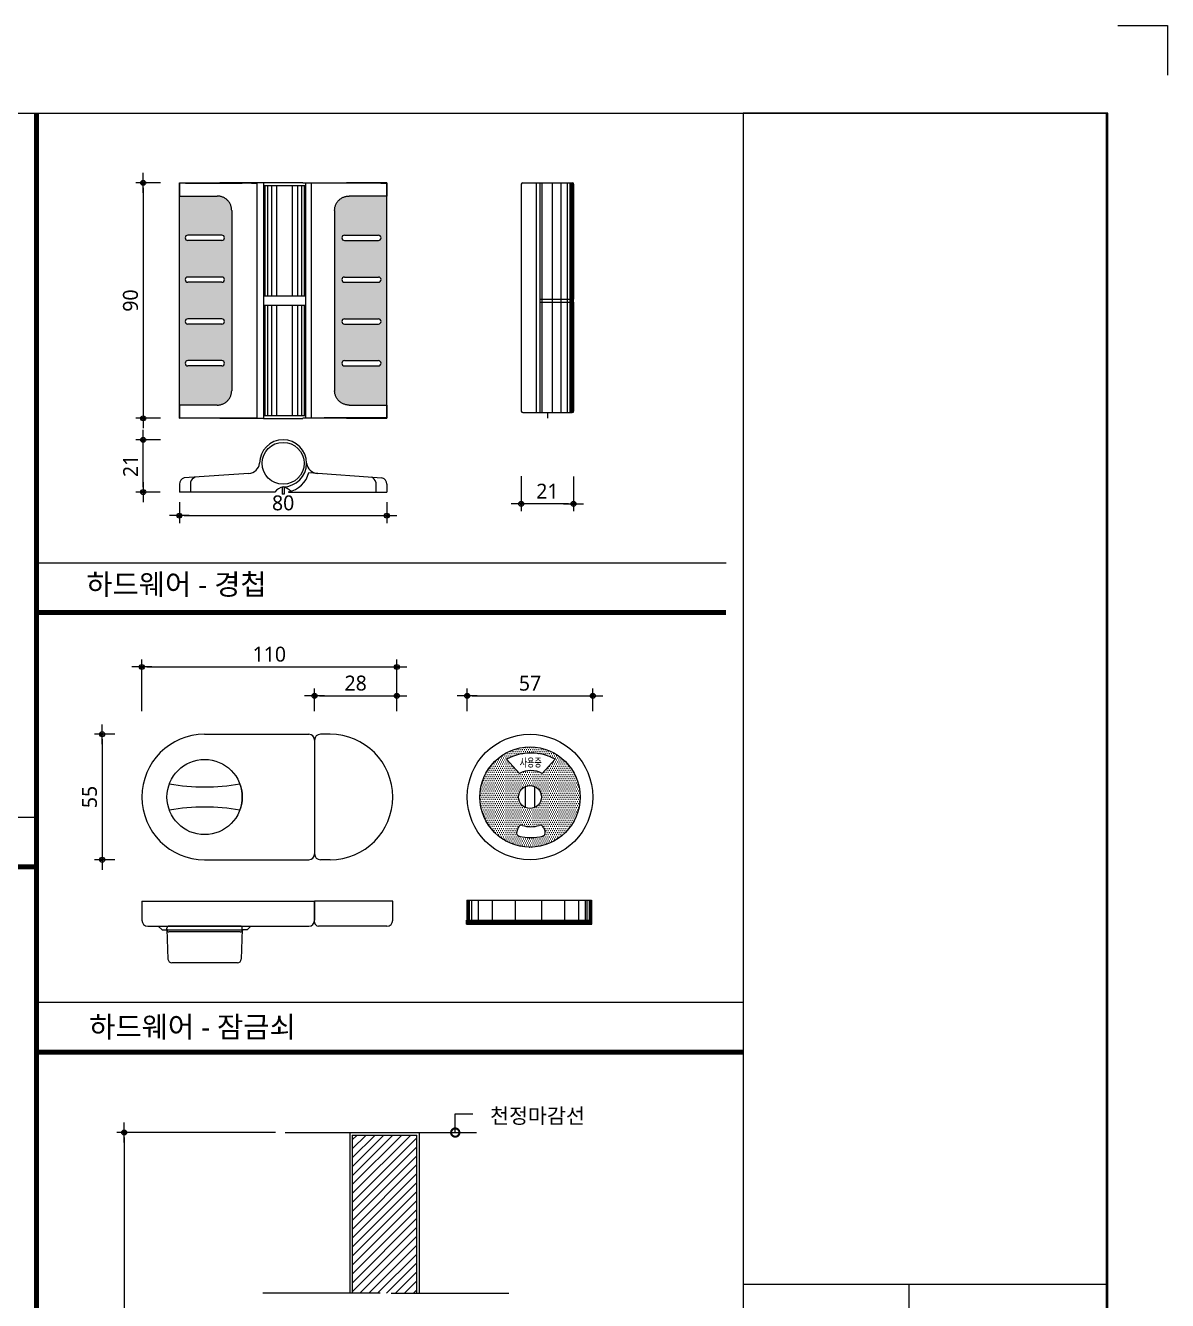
# Model space of a CAD drawing. Extents: x -256 to 8104, y -176 to 5714.
# Drawn here: x 5810 to 8104, y 3153 to 5714 of the extents above; entities that cross this region are included whole.
import ezdxf
from ezdxf.enums import TextEntityAlignment as Align

# ---------------------------------------------------------------- set-up
doc = ezdxf.new("R2010")
doc.units = 0
doc.header["$LTSCALE"] = 30
doc.layers.get('0').update_dxf_attribs({"linetype": 'CONTINUOUS'})
doc.layers.get('DEFPOINTS').update_dxf_attribs({"linetype": 'CONTINUOUS'})
for name, color, linetype in [('02---제품선', 4, 'CONTINUOUS'), ('C', 2, 'CONTINUOUS'), ('curior-0Line', 252, 'CONTINUOUS'), ('DIM', 7, 'CONTINUOUS'), ('HAT', 8, 'CONTINUOUS'), ('TIT', 3, 'CONTINUOUS'), ('문자', 3, 'CONTINUOUS'), ('부자재', 4, 'CONTINUOUS'), ('잠금쇠(회전형)', 4, 'CONTINUOUS'), ('치수', 1, 'CONTINUOUS'), ('판넬', 2, 'CONTINUOUS'), ('해치', 8, 'CONTINUOUS')]:
    doc.layers.add(name, color=color, linetype=linetype)
doc.styles.add('HDW', font='gulim.ttc')
doc.styles.add('돋움', font='malgun.ttf')
doc.dimstyles.new('10', dxfattribs={"dimscale": 10, "dimtxt": 3, "dimasz": 1, "dimexe": 1.5, "dimexo": 2, "dimgap": 1, "dimtad": 1, "dimdec": 0, "dimlunit": 6, "dimtxsty": '돋움', "dimblk": 'DIMDOT', "dimcen": -1, "dimdle": 1.5, "dimclrt": 3, "dimazin": 3, "dimtfac": 1, "dimtdec": 0, "dimtix": 1, "dimtmove": 2, "dimatfit": 3, "dimldrblk": 'DIMDOT', "dimarcsym": 0})

# ---------------------------------------------------------------- blocks, each defined once
blk = doc.blocks.new('DIMDOT')
at = {"linetype": 'Continuous'}
blk.add_line((-2, 0), (2, 0), dxfattribs=at)
for radius in [0.5, 0.25]:
    blk.add_circle((0, 0), radius, dxfattribs=at)
blk = doc.blocks.new('*D485')
at = {"layer": 'DEFPOINTS', "color": 0}
for p in [(184744.2515369124, 4552.62359154917), (184232.2515369122, 4443.996130280254), (184744.2515369124, 4443.996130280254)]:
    blk.add_point(p, dxfattribs=at)
at = {"layer": 'DIM', "color": 0, "lineweight": -2, "ltscale": 10}
for p, q in [((184232.2515369122, 4463.996130280254), (184232.2515369122, 4567.62359154917)), ((184744.2515369124, 4463.996130280254), (184744.2515369124, 4567.62359154917)), ((184242.2515369122, 4552.62359154917), (184734.2515369124, 4552.62359154917))]:
    blk.add_line(p, q, dxfattribs=at)
at = {"layer": 'DIM', "color": 0, "lineweight": -2, "xscale": 10, "yscale": 10, "zscale": 10, "rotation": 180}
blk.add_blockref('DIMDOT', (184232.2515369122, 4552.62359154917), dxfattribs=at)
at = {"layer": 'DIM', "color": 0, "lineweight": -2, "xscale": 10, "yscale": 10, "zscale": 10}
blk.add_blockref('DIMDOT', (184744.2515369124, 4552.62359154917), dxfattribs=at)
at = {"layer": 'DIM', "color": 3, "insert": (184488.2515369123, 4578.204433940474), "char_height": 30, "attachment_point": 5, "style": '돋움'}
blk.add_mtext('110', dxfattribs=at)
blk = doc.blocks.new('*D486')
at = {"layer": 'DEFPOINTS', "color": 0}
for p in [(184744.2515369124, 4494.649987465061), (184579.2361522968, 4443.996130280254), (184744.2515369124, 4443.996130280254)]:
    blk.add_point(p, dxfattribs=at)
at = {"layer": 'DIM', "color": 0, "lineweight": -2, "ltscale": 10}
for p, q in [((184579.2361522968, 4463.996130280254), (184579.2361522968, 4509.649987465061)), ((184744.2515369124, 4463.996130280254), (184744.2515369124, 4509.649987465061)), ((184589.2361522968, 4494.649987465061), (184734.2515369124, 4494.649987465061))]:
    blk.add_line(p, q, dxfattribs=at)
at = {"layer": 'DIM', "color": 0, "lineweight": -2, "xscale": 10, "yscale": 10, "zscale": 10, "rotation": 180}
blk.add_blockref('DIMDOT', (184579.2361522968, 4494.649987465061), dxfattribs=at)
at = {"layer": 'DIM', "color": 0, "lineweight": -2, "xscale": 10, "yscale": 10, "zscale": 10}
blk.add_blockref('DIMDOT', (184744.2515369124, 4494.649987465061), dxfattribs=at)
at = {"layer": 'DIM', "color": 3, "insert": (184661.7438446046, 4520.149308117235), "char_height": 30, "attachment_point": 5, "style": '돋움'}
blk.add_mtext('28', dxfattribs=at)
blk = doc.blocks.new('*D487')
at = {"layer": 'DEFPOINTS', "color": 0}
for p in [(185137.9641576953, 4494.649987465061), (184885.9641576955, 4443.996130280254), (185137.9641576953, 4443.996130280254)]:
    blk.add_point(p, dxfattribs=at)
at = {"layer": 'DIM', "color": 0, "lineweight": -2, "ltscale": 10}
for p, q in [((184885.9641576955, 4463.996130280254), (184885.9641576955, 4509.649987465061)), ((185137.9641576953, 4463.996130280254), (185137.9641576953, 4509.649987465061)), ((184895.9641576955, 4494.649987465061), (185127.9641576953, 4494.649987465061))]:
    blk.add_line(p, q, dxfattribs=at)
at = {"layer": 'DIM', "color": 0, "lineweight": -2, "xscale": 10, "yscale": 10, "zscale": 10, "rotation": 180}
blk.add_blockref('DIMDOT', (184885.9641576955, 4494.649987465061), dxfattribs=at)
at = {"layer": 'DIM', "color": 0, "lineweight": -2, "xscale": 10, "yscale": 10, "zscale": 10}
blk.add_blockref('DIMDOT', (185137.9641576953, 4494.649987465061), dxfattribs=at)
at = {"layer": 'DIM', "color": 3, "insert": (185011.9641576954, 4519.904742899844), "char_height": 30, "attachment_point": 5, "style": '돋움'}
blk.add_mtext('57', dxfattribs=at)
blk = doc.blocks.new('*D488')
at = {"layer": 'DEFPOINTS', "color": 0}
for p in [(184289.9166622068, 5525.353530993696), (184234.8670984662, 5052.228236190663), (184289.9166622068, 5052.228236190663)]:
    blk.add_point(p, dxfattribs=at)
at = {"layer": 'DIM', "color": 0, "lineweight": -2, "ltscale": 10}
for p, q in [((184269.9166622068, 5525.353530993696), (184219.8670984662, 5525.353530993696)), ((184234.8670984662, 5515.353530993696), (184234.8670984662, 5062.228236190663)), ((184269.9166622068, 5052.228236190663), (184219.8670984662, 5052.228236190663))]:
    blk.add_line(p, q, dxfattribs=at)
at = {"layer": 'DIM', "color": 0, "lineweight": -2, "xscale": 10, "yscale": 10, "zscale": 10}
for p, rotation in [((184234.8670984662, 5525.353530993696), 90), ((184234.8670984662, 5052.228236190663), 270)]:
    blk.add_blockref('DIMDOT', p, dxfattribs=dict(at, rotation=rotation))
at = {"layer": 'DIM', "color": 3, "insert": (184209.367777814, 5288.790883592179), "char_height": 30, "attachment_point": 5, "rotation": 90, "style": '돋움'}
blk.add_mtext('90', dxfattribs=at)
blk = doc.blocks.new('*D489')
at = {"layer": 'DEFPOINTS', "color": 0}
for p in [(184307.4903591705, 4904.024399328052), (184724.5665831546, 4904.024399328052), (184724.5665831546, 4856.634970780003)]:
    blk.add_point(p, dxfattribs=at)
at = {"layer": 'DIM', "color": 0, "lineweight": -2, "ltscale": 10}
for p, q in [((184307.4903591705, 4884.024399328052), (184307.4903591705, 4841.634970780003)), ((184724.5665831546, 4884.024399328052), (184724.5665831546, 4841.634970780003)), ((184317.4903591705, 4856.634970780003), (184714.5665831546, 4856.634970780003))]:
    blk.add_line(p, q, dxfattribs=at)
at = {"layer": 'DIM', "color": 0, "lineweight": -2, "xscale": 10, "yscale": 10, "zscale": 10, "rotation": 180}
blk.add_blockref('DIMDOT', (184307.4903591705, 4856.634970780003), dxfattribs=at)
at = {"layer": 'DIM', "color": 0, "lineweight": -2, "xscale": 10, "yscale": 10, "zscale": 10}
blk.add_blockref('DIMDOT', (184724.5665831546, 4856.634970780003), dxfattribs=at)
at = {"layer": 'DIM', "color": 3, "insert": (184516.0284711626, 4882.134291432177), "char_height": 30, "attachment_point": 5, "style": '돋움'}
blk.add_mtext('80', dxfattribs=at)
blk = doc.blocks.new('*D490')
at = {"layer": 'DEFPOINTS', "color": 0}
for p in [(184234.8670984662, 5009.024399328052), (184289.9166622068, 5009.024399328052), (184289.2005345341, 4904.024399328052)]:
    blk.add_point(p, dxfattribs=at)
at = {"layer": 'DIM', "color": 0, "lineweight": -2, "ltscale": 10}
for p, q in [((184269.9166622068, 5009.024399328052), (184219.8670984662, 5009.024399328052)), ((184234.8670984662, 4914.024399328052), (184234.8670984662, 4999.024399328052)), ((184269.2005345341, 4904.024399328052), (184219.8670984662, 4904.024399328052))]:
    blk.add_line(p, q, dxfattribs=at)
at = {"layer": 'DIM', "color": 0, "lineweight": -2, "xscale": 10, "yscale": 10, "zscale": 10}
for p, rotation in [((184234.8670984662, 5009.024399328052), 90), ((184234.8670984662, 4904.024399328052), 270)]:
    blk.add_blockref('DIMDOT', p, dxfattribs=dict(at, rotation=rotation))
at = {"layer": 'DIM', "color": 3, "insert": (184209.5410115097, 4956.524399328052), "char_height": 30, "attachment_point": 5, "rotation": 90, "style": '돋움'}
blk.add_mtext('21', dxfattribs=at)
blk = doc.blocks.new('*D491')
at = {"layer": 'DEFPOINTS', "color": 0}
for p in [(184994.3684219028, 4956.193596780074), (185099.3684219028, 4955.477469106444), (184994.3684219028, 4880.520791106864)]:
    blk.add_point(p, dxfattribs=at)
at = {"layer": 'DIM', "color": 0, "lineweight": -2, "ltscale": 10}
for p, q in [((184994.3684219028, 4936.193596780074), (184994.3684219028, 4865.520791106864)), ((185099.3684219028, 4935.477469106444), (185099.3684219028, 4865.520791106864)), ((185089.3684219028, 4880.520791106864), (185004.3684219028, 4880.520791106864))]:
    blk.add_line(p, q, dxfattribs=at)
at = {"layer": 'DIM', "color": 0, "lineweight": -2, "xscale": 10, "yscale": 10, "zscale": 10, "rotation": 180}
blk.add_blockref('DIMDOT', (184994.3684219028, 4880.520791106864), dxfattribs=at)
at = {"layer": 'DIM', "color": 0, "lineweight": -2, "xscale": 10, "yscale": 10, "zscale": 10}
blk.add_blockref('DIMDOT', (185099.3684219028, 4880.520791106864), dxfattribs=at)
at = {"layer": 'DIM', "color": 3, "insert": (185046.8684219028, 4905.846878063386), "char_height": 30, "attachment_point": 5, "style": '돋움'}
blk.add_mtext('21', dxfattribs=at)
blk = doc.blocks.new('*D492')
at = {"layer": 'DEFPOINTS', "color": 0}
for p in [(184197.9396375596, 4417.430529487366), (184152.2756570845, 4165.430529487377), (184197.9396375596, 4165.430529487377)]:
    blk.add_point(p, dxfattribs=at)
at = {"layer": 'DIM', "color": 0, "lineweight": -2, "ltscale": 10}
for p, q in [((184177.9396375596, 4417.430529487366), (184137.2756570845, 4417.430529487366)), ((184152.2756570845, 4407.430529487366), (184152.2756570845, 4175.430529487377)), ((184177.9396375596, 4165.430529487377), (184137.2756570845, 4165.430529487377))]:
    blk.add_line(p, q, dxfattribs=at)
at = {"layer": 'DIM', "color": 0, "lineweight": -2, "xscale": 10, "yscale": 10, "zscale": 10}
for p, rotation in [((184152.2756570845, 4417.430529487366), 90), ((184152.2756570845, 4165.430529487377), 270)]:
    blk.add_blockref('DIMDOT', p, dxfattribs=dict(at, rotation=rotation))
at = {"layer": 'DIM', "color": 3, "insert": (184127.0209016497, 4291.430529487371), "char_height": 30, "attachment_point": 5, "rotation": 90, "style": '돋움'}
blk.add_mtext('55', dxfattribs=at)
blk = doc.blocks.new('*D493')
at = {"layer": 'DEFPOINTS', "color": 0}
for p in [(184520.8931498132, 3617.431940513619), (184196.8373275599, 1278.480352212501), (184520.8931498132, 1278.480352212501)]:
    blk.add_point(p, dxfattribs=at)
at = {"layer": 'DIM', "color": 0, "lineweight": -2, "ltscale": 10}
for p, q in [((184500.8931498132, 3617.431940513619), (184181.8373275599, 3617.431940513619)), ((184196.8373275599, 3607.431940513619), (184196.8373275599, 1288.480352212501)), ((184500.8931498132, 1278.480352212501), (184181.8373275599, 1278.480352212501))]:
    blk.add_line(p, q, dxfattribs=at)
at = {"layer": 'DIM', "color": 0, "lineweight": -2, "xscale": 10, "yscale": 10, "zscale": 10}
for p, rotation in [((184196.8373275599, 3617.431940513619), 90), ((184196.8373275599, 1278.480352212501), 270)]:
    blk.add_blockref('DIMDOT', p, dxfattribs=dict(at, rotation=rotation))
at = {"layer": 'DIM', "color": 3, "insert": (184171.6029525599, 2447.95614636306), "char_height": 30, "attachment_point": 5, "rotation": 90, "style": '돋움'}
blk.add_mtext('VAR.', dxfattribs=at)
blk = doc.blocks.new('A$C13EB2441')
for p, q in [((0.8368111187810428, 7.374726000362898), (0.8368111187810428, 14.11461864703324)), ((0.8368111187810428, 6.73989023312788), (0.8368111187810428, -2.413542461e-06))]:
    blk.add_line(p, q)
blk = doc.blocks.new('_DOTSMALL')
at = {"color": 0, "linetype": 'ByBlock', "const_width": 0.5}
blk.add_lwpolyline([(-0.0625, 0, 1), (0.0625, 0, 1)], format="xyb", close=True, dxfattribs=at)
blk = doc.blocks.new('A$C63EC304E')
at = {"layer": '치수', "color": 1, "xscale": 2.5, "yscale": 2.5, "zscale": 2.5, "rotation": 234.3098741996962}
blk.add_blockref('_DOTSMALL', (0.3122711487351353, 0.3122689042671141), dxfattribs=at)
blk = doc.blocks.new('A$C2BC9653E')
at = {"layer": '치수', "xscale": 0.3333333333333333, "yscale": 0.3333333333333333, "zscale": 0.3333333333333333}
blk.add_blockref('A$C63EC304E', (7.59378804105e-05, 7.69076509641e-05), dxfattribs=at)
blk = doc.blocks.new('A$C7FC71301')
at = {"layer": '치수', "rotation": 180}
blk.add_blockref('A$C2BC9653E', (0.2083304700627195, 0.2083319399498578), dxfattribs=at)
blk = doc.blocks.new('A$C4A20372B')
at = {"layer": '치수'}
blk.add_blockref('A$C7FC71301', (0, 0), dxfattribs=at)
blk = doc.blocks.new('A$C566469F5')
at = {"layer": '치수'}
blk.add_blockref('A$C4A20372B', (1.4837169147e-06, -7.523958629e-07), dxfattribs=at)
blk = doc.blocks.new('A$C7E317CD4')
at = {"layer": '해치', "xscale": 2, "yscale": 2, "zscale": 2}
blk.add_blockref('A$C566469F5', (-7.38963099138e-05, -7.19324398233e-05), dxfattribs=at)
blk = doc.blocks.new('A$C601D7F27')
at = {"layer": '치수'}
blk.add_blockref('A$C7E317CD4', (7.25629724911e-05, 7.2882110544e-05), dxfattribs=at)
blk = doc.blocks.new('A$C38802C08')
at = {"layer": '치수'}
blk.add_blockref('A$C601D7F27', (2.970571586e-06, 3.044569894e-06), dxfattribs=at)
blk = doc.blocks.new('DESIGN-18', base_point=(178188.5668770504, 127.0968374573881))
at = {"layer": 'HAT', "transparency": 33554687}
h = blk.add_hatch(dxfattribs=at)
h.set_pattern_fill('ANSI31', color=256, scale=4)
h.set_pattern_definition([(45, (169867.0861172583, -48.66678681387111), (-8.980256121069154, 8.980256121069154), [])])
h.paths.add_polyline_path([(184711.1118842339, 3294.476071254969), (184733.3311360871, 3294.476071254969), (184784.691275369, 3294.476071255034), (184784.691275369, 3612.431940513619), (184654.691275369, 3612.431940513619), (184654.691275369, 3294.476071254969)])
at = {"layer": '해치'}
h = blk.add_hatch(dxfattribs=at)
h.set_pattern_fill('DOTS', color=256, scale=2.628473860016851)
h.set_pattern_definition([(0, (181345.7599555414, 5860.374657367215), (2.086351126388375, 4.172702252776749), [0, -4.17270225277675])])
edge = h.paths.add_edge_path()
edge.add_line((184307.9721010803, 5078.775822176832), (184308.048756946, 5078.775822176832))
edge.add_spline(control_points=[(184308.048756946, 5078.775822176832), (184308.251682815, 5078.775822176832), (184319.815372933, 5078.775822176832)], knot_values=[-0.7243116395776497, -0.7243116395776497, -0.7243116395776497, 0.7243116395776474, 0.7243116395776474, 0.7243116395776474], weights=[1, 0.7489557207889866, 1], degree=2, periodic=0)
edge.add_line((184319.815372933, 5078.775822176832), (184383.716101111, 5078.775822176832))
edge.add_spline(control_points=[(184383.716101111, 5078.775822176832), (184412.6293135712, 5078.775822176833), (184412.6293135712, 5107.689034637018)], knot_values=[-1.570796326794897, -1.570796326794897, -1.570796326794897, 0, 0, 0], weights=[1, 0.7071067811865358, 1], degree=2, periodic=0)
edge.add_line((184412.6293135712, 5107.689034637018), (184412.6293135712, 5469.892732547342))
edge.add_spline(control_points=[(184412.6293135712, 5469.892732547342), (184412.6293135712, 5498.80594500752), (184383.716101111, 5498.805945007525)], knot_values=[0, 0, 0, 1.570796326794897, 1.570796326794897, 1.570796326794897], weights=[1, 0.7071067811865359, 1], degree=2, periodic=0)
edge.add_line((184383.716101111, 5498.805945007525), (184319.815372933, 5498.805945007525))
edge.add_spline(control_points=[(184319.815372933, 5498.805945007525), (184308.251682815, 5498.805945007521), (184308.048756946, 5498.805945007525)], knot_values=[-0.7243116395776474, -0.7243116395776474, -0.7243116395776474, 0.7243116395776497, 0.7243116395776497, 0.7243116395776497], weights=[1, 0.7489557207889904, 1], degree=2, periodic=0)
edge.add_line((184307.9721010803, 5498.805945007523), (184307.9721010803, 5078.775822176832))
h.paths.add_polyline_path([(184392.8831092375, 5420.056868161422, -0.4142135623730952), (184398.1400569575, 5414.799920441388, -0.4142135623730952), (184392.8831092375, 5409.542972721354), (184324.542788877, 5409.542972721354, -0.4142135623730952), (184319.285841157, 5414.799920441388, -0.4142135623730952), (184324.542788877, 5420.056868161422)], flags=16)
h.paths.add_polyline_path([(184392.8831092375, 5336.050843595287, -0.4142135623730952), (184398.1400569575, 5330.793895875253, -0.4142135623730952), (184392.8831092375, 5325.53694815522), (184324.542788877, 5325.53694815522, -0.4142135623730952), (184319.285841157, 5330.793895875253, -0.4142135623730952), (184324.542788877, 5336.050843595287)], flags=16)
h.paths.add_polyline_path([(184392.8831092375, 5252.044819029144, -0.4142135623730952), (184398.1400569575, 5246.78787130911, -0.4142135623730952), (184392.8831092375, 5241.530923589076), (184324.542788877, 5241.530923589076, -0.4142135623730952), (184319.285841157, 5246.78787130911, -0.4142135623730952), (184324.542788877, 5252.044819029144)], flags=16)
h.paths.add_polyline_path([(184392.8831092375, 5168.038794463009, -0.4142135623730952), (184398.1400569575, 5162.781846742975, -0.4142135623730952), (184392.8831092375, 5157.524899022942), (184324.542788877, 5157.524899022942, -0.4142135623730952), (184319.285841157, 5162.781846742975, -0.4142135623730952), (184324.542788877, 5168.038794463009)], flags=16)
h = blk.add_hatch(dxfattribs=at)
h.set_pattern_fill('DOTS', color=256, scale=2.628473860016851)
h.set_pattern_definition([(0, (180871.1426062838, 5860.374657367215), (2.086351126388375, 4.172702252776749), [0, -4.17270225277675])])
edge = h.paths.add_edge_path()
edge.add_spline(control_points=[(184619.4276287544, 5469.892732547341), (184619.4276287544, 5498.80594500752), (184648.3408412146, 5498.805945007525)], knot_values=[0, 0, 0, 1.570796326794897, 1.570796326794897, 1.570796326794897], weights=[1, 0.7071067811865359, 1], degree=2, periodic=0)
edge.add_line((184648.3408412146, 5498.805945007525), (184712.2415693926, 5498.805945007525))
edge.add_spline(control_points=[(184712.2415693926, 5498.805945007525), (184723.8052595106, 5498.805945007521), (184724.0081853796, 5498.805945007525)], knot_values=[-0.7243116395776474, -0.7243116395776474, -0.7243116395776474, 0.7243116395776497, 0.7243116395776497, 0.7243116395776497], weights=[1, 0.7489557207889904, 1], degree=2, periodic=0)
edge.add_line((184724.0848412453, 5498.805945007531), (184724.0848412453, 5078.775822176839))
edge.add_line((184724.0848412453, 5078.775822176835), (184724.0081853796, 5078.775822176835))
edge.add_spline(control_points=[(184724.0081853796, 5078.775822176835), (184723.8052595106, 5078.775822176835), (184712.2415693926, 5078.775822176835)], knot_values=[-0.7243116395776497, -0.7243116395776497, -0.7243116395776497, 0.7243116395776474, 0.7243116395776474, 0.7243116395776474], weights=[1, 0.7489557207889866, 1], degree=2, periodic=0)
edge.add_line((184712.2415693926, 5078.775822176835), (184648.3408412146, 5078.775822176835))
edge.add_spline(control_points=[(184648.3408412146, 5078.775822176835), (184619.4276287544, 5078.775822176835), (184619.4276287544, 5107.689034637022)], knot_values=[-1.570796326794897, -1.570796326794897, -1.570796326794897, 0, 0, 0], weights=[1, 0.7071067811865358, 1], degree=2, periodic=0)
edge.add_line((184619.4276287544, 5107.689034637022), (184619.4276287544, 5469.892732547343))
h.paths.add_polyline_path([(184639.1738330881, 5420.05686816142, 0.4142135623730976), (184633.9168853681, 5414.799920441388, 0.4142135623730951), (184639.1738330881, 5409.542972721354), (184707.5141534485, 5409.542972721354, 0.4142135623730929), (184712.7711011686, 5414.799920441388, 0.4142135623730975), (184707.5141534485, 5420.05686816142)], flags=16)
h.paths.add_polyline_path([(184639.1738330881, 5336.050843595287, 0.4142135623730976), (184633.9168853681, 5330.793895875253, 0.4142135623730951), (184639.1738330881, 5325.53694815522), (184707.5141534485, 5325.53694815522, 0.4142135623730929), (184712.7711011686, 5330.793895875253, 0.4142135623730975), (184707.5141534485, 5336.050843595287)], flags=16)
h.paths.add_polyline_path([(184639.1738330881, 5252.044819029147, 0.4142135623730976), (184633.9168853681, 5246.787871309115, 0.4142135623730951), (184639.1738330881, 5241.530923589081), (184707.5141534485, 5241.530923589081, 0.4142135623730929), (184712.7711011686, 5246.787871309115, 0.4142135623730975), (184707.5141534485, 5252.044819029147)], flags=16)
h.paths.add_polyline_path([(184639.1738330881, 5168.038794463009, 0.4142135623730982), (184633.9168853681, 5162.781846742975, 0.4142135623730951), (184639.1738330881, 5157.524899022942), (184707.5141534485, 5157.524899022942, 0.4142135623730929), (184712.7711011686, 5162.781846742975, 0.414213562373097), (184707.5141534485, 5168.038794463009)], flags=16)
h = blk.add_hatch(dxfattribs=at)
h.set_pattern_fill('DOTS', color=256, scale=2.628473860016851)
h.set_pattern_definition([(0, (179317.9544722795, 834.097213186561), (2.086351126388375, 4.17270225277675), [0, -4.17270225277675])])
h.paths.add_polyline_path([(185112.6129669531, 4291.430529487377, 1), (184911.315348438, 4291.430529487377, 1)])
h.paths.add_polyline_path([(184989.0154983558, 4291.430529487377, -1), (185034.9128170353, 4291.430529487377, -1)], flags=16)
h.paths.add_polyline_path([(185036.7144156392, 4338.721056927338, 0.2505366125916261), (184990.8170969597, 4338.72105692734), (184965.0043339963, 4367.156459809064, -0.258172905563285), (185062.5271786027, 4367.156459809049)], flags=16)
h.paths.add_polyline_path([(185039.4000660501, 4229.996970244265), (185042.2250651344, 4221.85855173535, -0.4379880791770434), (185037.3685202667, 4212.787009807902, -0.1274951751264745), (184990.1629923322, 4212.787009807942, -0.4379880791752455), (184985.3064474645, 4221.858551735352), (184988.1314465488, 4229.996970244267, -0.4071966723044608), (184996.8803802782, 4234.367642081693, 0.1562991311305743), (185030.6511323206, 4234.367642081722, -0.4071966723058066)], flags=16)
h.paths.add_polyline_path([(184987.3822751322, 4345.687529325394), (184987.3822751322, 4374.928233084924), (185039.7060433655, 4374.928233084924), (185039.7060433655, 4345.687529325394)], flags=8)
at = {"color": 2}
for p, q in [((186192.7166081169, 5841.33321318613), (186292.7166081169, 5841.33321318613)), ((186192.7166081169, 5841.333213186131), (186292.7166081169, 5841.333213186131)), ((186192.7166081169, 5841.333213186131), (186292.7166081169, 5841.333213186131)), ((186292.7166081169, 5841.33321318613), (186292.7166081169, 5741.33321318613)), ((186292.7166081169, 5841.333213186131), (186292.7166081169, 5741.333213186131)), ((186292.7166081169, 5841.333213186131), (186292.7166081169, 5741.333213186131)), ((185046.8725229212, 5063.79088359218), (185046.8725229212, 5052.228236190663)), ((184520.1225094702, 3617.43194051362), (184904.6915472978, 3617.43194051362))]:
    blk.add_line(p, q, dxfattribs=at)
at = {"color": 8}
for p, q in [((184020.5495645945, 4761.87080015429), (185405.7874287571, 4761.87080015429)), ((180672.7248412884, 4251.258101387514), (184020.5495645945, 4251.258101387514)), ((184020.5495645945, 3879.106800153858), (185440.2166081169, 3879.106800153858))]:
    blk.add_line(p, q, dxfattribs=at)
at = {"color": 2}
for points in [[(178187.8749143864, 5665.490801966159), (185440.2166081169, 5665.490801966159), (185440.2166081169, 127.1756244060978), (178187.8749143864, 127.1756244060978)], [(178187.8749143864, 5665.490801966159), (185440.2166081169, 5665.490801966159), (185440.2166081169, 127.1756244060978), (178187.8749143864, 127.1756244060978)], [(178187.8749143864, 5665.490801966159), (186169.79099889, 5665.490801966159), (186169.79099889, 127.1756244060978), (178187.8749143864, 127.175624406098)]]:
    blk.add_lwpolyline(points, close=True, dxfattribs=at)
at = {"color": 8, "const_width": 10}
for points in [[(184020.5495645945, 127.1756244060862), (184020.5495645945, 5665.490801966173)], [(184020.5495645945, 4661.87080015429), (185405.7874287571, 4661.87080015429)], [(180672.7248412884, 4151.258101387514), (184020.5495645945, 4151.258101387514)], [(184020.5495645945, 3779.106800153858), (185440.2166081169, 3779.106800153858)]]:
    blk.add_lwpolyline(points, dxfattribs=at)
at = {"layer": '02---제품선'}
for p, q in [((184358.2515369122, 4417.430529487366), (184567.605383066, 4417.430529487388)), ((184579.2361522968, 4405.79976025662), (184579.2361522968, 4177.061298718145)), ((184579.2361522968, 4405.799760256597), (184579.2361522968, 4177.061298718168)), ((184610.2515369122, 4417.430529487366), (184590.8669215276, 4417.430529487366)), ((184358.2515369122, 4165.430529487377), (184567.605383066, 4165.430529487377)), ((184610.2515369122, 4165.430529487377), (184590.8669215276, 4165.4305294874)), ((184232.2515369122, 4082.45613578819), (184579.2361522968, 4082.45613578819)), ((184232.2515369122, 4082.45613578819), (184232.2515369122, 4043.686905018961)), ((184579.2361522968, 4082.45613578819), (184579.2361522968, 4043.686905018961)), ((184736.2515369122, 4082.45613578819), (184579.2361522968, 4082.45613578819)), ((184579.2361522968, 4039.809981942038), (184579.2361522968, 4082.45613578819)), ((184736.2515369122, 4043.686905018961), (184736.2515369122, 4082.45613578819)), ((184243.882306143, 4032.056135788193), (184265.205383066, 4032.056135788193)), ((184265.205383066, 4032.056135788193), (184451.2976907583, 4032.056135788193)), ((184272.9592292199, 4024.302289634347), (184265.205383066, 4032.056135788193)), ((184272.9592292199, 4024.302289634347), (184280.7130753737, 4024.302289634347)), ((184280.7130753737, 4024.302289634347), (184435.7899984506, 4024.302289634347)), ((184282.58388558, 4026.2395703144), (184284.691763715, 3965.87783815222)), ((184282.6515369122, 4024.302289634347), (184282.6515369122, 4028.17921271127)), ((184429.9746138353, 4032.056135788193), (184286.5284599891, 4032.056135788193)), ((184433.9191882442, 4026.2395703144), (184431.8113101092, 3965.877838152197)), ((184433.8515369122, 4024.302289634347), (184433.8515369122, 4028.17921271127)), ((184443.5438446045, 4024.302289634347), (184435.7899984506, 4024.302289634347)), ((184443.5438446045, 4024.302289634347), (184451.2976907583, 4032.056135788193)), ((184451.2976907583, 4032.056135788193), (184567.605383066, 4032.056135788193)), ((184724.6207676814, 4032.056135788193), (184586.9899984506, 4032.056135788193)), ((184429.9746138353, 4020.425366557424), (184286.5284599891, 4020.425366557424)), ((184424.0621873889, 3958.394597326658), (184292.4408864351, 3958.394597326658))]:
    blk.add_line(p, q, dxfattribs=at)
blk.add_circle((184358.2515369122, 4291.430529487371), 75.59999999999619, dxfattribs=at)
blk.add_circle((184358.2515369122, 4291.430529487371), 75.59999999999619, dxfattribs=at)
for centre, radius, start, end in [((184358.2515369122, 4291.430529487371), 125.9999999999936, 90, 180), ((184567.605383066, 4405.79976025662), 11.63076923076864, 0, 90), ((184590.8669215276, 4405.799760256597), 11.63076923076864, 90, 180), ((184610.2515369122, 4291.430529487371), 125.9999999999936, 0, 90), ((184358.2515369122, 4728.230529487116), 416.5999999999781, 260.2031037130658, 279.7968962869342), ((184358.2515369122, 4291.430529487371), 75.59999999999619, 340.7512329278658, 19.24876707213421), ((184358.2515369122, 4291.430529487371), 125.9999999999936, 180, 270), ((184610.2515369122, 4291.430529487371), 125.9999999999936, 270, 0), ((184358.2515369122, 3854.630529487263), 416.5999999999774, 80.20310371306577, 99.79689628693421), ((184567.605383066, 4177.061298718145), 11.63076923076864, 270, 0), ((184590.8669215276, 4177.061298718145), 11.63076923076864, 180, 270), ((184243.882306143, 4043.686905018961), 11.63076923076864, 180, 270), ((184286.5284599891, 4028.17921271127), 3.876923076922881, 90, 180), ((184286.5284599891, 4024.302289634347), 3.876923076922881, 180, 270), ((184429.9746138353, 4028.17921271127), 3.876923076922881, 0, 90), ((184429.9746138353, 4024.302289634347), 3.876923076922881, 270, 0), ((184567.605383066, 4043.686905018961), 11.63076923076864, 270, 0), ((184586.9899984506, 4039.809981942038), 7.753846153845762, 180, 270), ((184724.6207676814, 4043.686905018961), 11.63076923076864, 270, 0), ((184292.4408864351, 3966.148443480504), 7.753846153845762, 182.0000000002109, 270), ((184424.0621873889, 3966.148443480504), 7.753846153845762, 270, 357.9999999997891)]:
    blk.add_arc(centre, radius, start, end, dxfattribs=at)
at = {"layer": 'C'}
for p, q in [((184654.691275369, 3612.431940513619), (184654.691275369, 3294.476071255034)), ((184654.691275369, 3612.431940513619), (184784.691275369, 3612.431940513619)), ((184784.691275369, 3294.476071255034), (184784.691275369, 3612.431940513619))]:
    blk.add_line(p, q, dxfattribs=at)
at = {"layer": 'curior-0Line'}
for p, q in [((185440.2166081169, 5665.490801966159), (185440.2166081169, 127.9295974690172)), ((185440.5570462408, 3313.041714432172), (186172.6544210963, 3313.041714432172)), ((185772.8107185107, 3313.041714432172), (185772.8107185107, 2759.285593982458))]:
    blk.add_line(p, q, dxfattribs=at)
blk.add_lwpolyline([(186172.6544210963, 5665.490801966159), (185440.2166081169, 5665.490801966159), (185440.2166081169, 127.1756244060989), (186172.6544210963, 127.1756244060989)], close=True, dxfattribs=at)
at = {"layer": '부자재'}
for p, q in [((184307.4903591705, 5525.353530993696), (184388.8668472176, 5525.353530993696)), ((184307.4903591705, 5052.228236190663), (184307.4903591705, 5525.353530993696)), ((184307.4903591705, 5525.353530993696), (184308.048756946, 5524.795133218159)), ((184308.048756946, 5524.795133218159), (184308.048756946, 5498.805945007525)), ((184319.815372933, 5524.570992588809), (184433.4196846945, 5524.362573976357)), ((184389.0504238772, 5525.261770629916), (184388.8668472176, 5525.353530993696)), ((184476.6013632625, 5525.261770629916), (184389.0504238772, 5525.261770629916)), ((184464.0041949486, 5053.444061010718), (184464.0041949486, 5524.137706173646)), ((184476.6013632625, 5525.261770629916), (184476.6013632625, 5052.319996554442)), ((184476.6013632625, 5525.261770629916), (184476.6488553525, 5525.261770629916)), ((184555.4555790631, 5525.261770629916), (184643.0065184484, 5525.261770629916)), ((184560.7127609716, 5525.261770629916), (184560.7127609716, 5052.319996554442)), ((184573.3094726989, 5053.444061010718), (184573.3094726989, 5524.137706173646)), ((184712.2415693926, 5524.570992588809), (184598.637257631, 5524.362573976357)), ((184643.0065184484, 5525.261770629916), (184643.190095108, 5525.353530993696)), ((184724.5665831551, 5525.353530993696), (184643.190095108, 5525.353530993696)), ((184724.5665831551, 5525.353530993696), (184724.0081853796, 5524.795133218159)), ((184724.0081853796, 5524.795133218159), (184724.0081853796, 5498.805945007525)), ((184724.5665831551, 5052.228236190663), (184724.5665831551, 5525.353530993696)), ((184994.372522921, 5522.353530993696), (184994.372522921, 5066.790883591947)), ((184997.3725229212, 5525.353530993696), (185096.3725229212, 5525.353530993696)), ((185024.372522921, 5525.353530993696), (185024.372522921, 5063.79088359218)), ((185031.9290908264, 5525.353530993696), (185031.9290908264, 5063.79088359218)), ((185099.372522921, 5522.353530993696), (185099.372522921, 5291.699123228286)), ((184307.9721010803, 5078.775822176832), (184307.9721010803, 5498.805945007525)), ((184307.9721010803, 5498.805945007525), (184308.048756946, 5498.805945007525)), ((184319.815372933, 5498.805945007525), (184383.716101111, 5498.805945007525)), ((184712.2415693926, 5498.805945007525), (184648.3408412146, 5498.805945007525)), ((184724.0848412453, 5498.805945007525), (184724.0081853796, 5498.805945007525)), ((184724.0848412453, 5078.775822176832), (184724.0848412453, 5498.805945007525)), ((184412.6293135712, 5469.892732547342), (184412.6293135712, 5107.689034637018)), ((184619.4276287544, 5469.892732547342), (184619.4276287544, 5107.689034637018)), ((184476.7989941206, 5292.378986632424), (184476.7989941206, 5285.01925982438)), ((185031.9290908264, 5291.699123228286), (185099.372522921, 5291.699123228286)), ((185031.9290908264, 5285.699123228519), (185099.372522921, 5285.699123228519)), ((185098.4330682008, 5291.699123228286), (185098.4330682008, 5285.699123228519)), ((185099.372522921, 5285.699123228519), (185099.372522921, 5066.790883591947)), ((184308.048756946, 5078.775822176832), (184307.9721010803, 5078.775822176832)), ((184308.048756946, 5078.775822176832), (184308.048756946, 5052.786633966205)), ((184383.716101111, 5078.775822176832), (184319.815372933, 5078.775822176832)), ((184648.3408412146, 5078.775822176832), (184712.2415693926, 5078.775822176832)), ((184724.0081853796, 5078.775822176832), (184724.0848412453, 5078.775822176832)), ((184724.0081853796, 5078.775822176832), (184724.0081853796, 5052.786633966205)), ((184308.048756946, 5052.786633966205), (184307.4903591705, 5052.228236190663)), ((184388.8668472176, 5052.228236190663), (184307.4903591705, 5052.228236190663)), ((184319.815372933, 5053.010774595549), (184433.4196846945, 5053.219193208007)), ((184389.0504238772, 5052.319996554442), (184388.8668472176, 5052.228236190663)), ((184389.0504238772, 5052.319996554442), (184476.6013632625, 5052.319996554442)), ((184643.0065184484, 5052.319996554442), (184555.4555790631, 5052.319996554442)), ((184712.2415693926, 5053.010774595549), (184598.637257631, 5053.219193208007)), ((184643.0065184484, 5052.319996554442), (184643.190095108, 5052.228236190663)), ((184643.190095108, 5052.228236190663), (184724.5665831551, 5052.228236190663)), ((184724.0081853796, 5052.786633966205), (184724.5665831551, 5052.228236190663)), ((184997.3725229212, 5063.79088359218), (185096.3725229212, 5063.79088359218)), ((184307.4903591707, 4920.596296051523), (184307.4903591705, 4904.024399328052)), ((184446.8933558691, 4941.580967294291), (184317.2499086947, 4932.500157926704)), ((184329.9903591705, 4923.655174258171), (184329.9903591705, 4904.024399328052)), ((184567.6087800303, 4943.024399331079), (184714.5493096955, 4932.556712674449)), ((184702.0665831551, 4923.655174258171), (184702.0665831551, 4904.024399328052)), ((184724.5665831546, 4920.596296051523), (184724.5665831551, 4904.024399328052)), ((184499.2491690471, 4904.024399328052), (184307.4903591705, 4904.024399328052)), ((184513.7784711627, 4913.930894091499), (184513.7784711627, 4899.524399328518)), ((184518.2784711624, 4899.524399328518), (184513.7784711627, 4899.524399328518)), ((184518.2784711624, 4913.930894091499), (184518.2784711624, 4899.524399328518)), ((184526.6841769623, 4904.819369711221), (184526.6841769623, 4904.024399328052)), ((184526.6841769623, 4904.024399328052), (184724.5665831546, 4904.024399328052))]:
    blk.add_line(p, q, dxfattribs=at)
blk.add_circle((184516.0284711629, 4961.774399328285), 42.15, dxfattribs=at)
for centre, radius, start, end in [((184997.3725229212, 5522.353530993696), 3, 90, 180), ((185096.3725229212, 5522.353530993696), 3, 0, 90), ((184997.3725229212, 5066.790883591947), 3, 180, 270), ((185096.3725229212, 5066.790883591947), 3, 270, 0), ((184516.0284711629, 4961.774399328285), 47.25, 270, 180), ((184445.7065498355, 4964.823171444476), 23.27248515204542, 272.9231293597421, 352.4724275708058), ((184586.3503924901, 4964.823171444476), 23.27248515204542, 187.5275724292036, 267.0768706402578), ((184320.0777417197, 4920.229035730014), 12.59273916110375, 101.7764984160267, 181.6712369088625), ((184345.3358544131, 4919.4138236465), 15.92084417499855, 113.4077256570605, 164.5497019748212), ((184517.6721939355, 4955.494256231475), 51.46999090005266, 280.0840112836003, 345.9791886253101), ((184686.7210879125, 4919.4138236465), 15.92084417499855, 15.45029802514779, 67.3004355308048), ((184711.9792006057, 4920.229035730014), 12.59273916110375, 358.3287630911375, 78.2235015838428), ((184522.4558243904, 4885.596400151268), 29.63342717069175, 102.5267484454913, 141.5475253466667), ((184509.6011179352, 4885.596400151268), 29.63342717069175, 43.10029124987372, 77.47325155450794)]:
    blk.add_arc(centre, radius, start, end, dxfattribs=at)
for points, weights in [([(184319.815372933, 5524.570992588809), (184308.251682815, 5524.592207349168), (184308.048756946, 5524.795133218159)], [1, 0.7489557207889904, 1]), ([(184464.0041949486, 5524.137706173646), (184450.4681163185, 5524.322915600863), (184433.4196846945, 5524.362573976357)], [1, 0.9647847651277723, 1]), ([(184476.6013632625, 5525.261770629916), (184476.6013632625, 5525.261770629916), (184476.6132379609, 5525.261770629916)], [1, 0.9999247018987436, 1]), ([(184712.2415693926, 5524.570992588809), (184723.8052595106, 5524.592207349168), (184724.0081853796, 5524.795133218159)], [1, 0.7489557207889904, 1]), ([(184308.048756946, 5498.805945007525), (184308.251682815, 5498.805945007521), (184319.815372933, 5498.805945007525)], [1, 0.7489557207889904, 1]), ([(184412.6293135712, 5469.892732547342), (184412.6293135712, 5498.80594500752), (184383.716101111, 5498.805945007525)], [1, 0.7071067811865359, 1]), ([(184619.4276287544, 5469.892732547342), (184619.4276287544, 5498.80594500752), (184648.3408412146, 5498.805945007525)], [1, 0.7071067811865359, 1]), ([(184724.0081853796, 5498.805945007525), (184723.8052595106, 5498.805945007521), (184712.2415693926, 5498.805945007525)], [1, 0.7489557207889904, 1]), ([(184476.6013632625, 5285.01925982438), (184476.6013632625, 5285.01925982438), (184476.623109317, 5285.01925982438)], [1, 0.9998621027823543, 1]), ([(184383.716101111, 5078.775822176832), (184412.6293135712, 5078.775822176833), (184412.6293135712, 5107.689034637018)], [1, 0.7071067811865358, 1]), ([(184648.3408412146, 5078.775822176832), (184619.4276287544, 5078.775822176833), (184619.4276287544, 5107.689034637018)], [1, 0.7071067811865358, 1]), ([(184319.815372933, 5078.775822176832), (184308.251682815, 5078.775822176832), (184308.048756946, 5078.775822176832)], [1, 0.7489557207889866, 1]), ([(184712.2415693926, 5078.775822176832), (184723.8052595106, 5078.775822176832), (184724.0081853796, 5078.775822176832)], [1, 0.7489557207889866, 1]), ([(184308.048756946, 5052.786633966205), (184308.251682815, 5052.989559835204), (184319.815372933, 5053.010774595549)], [1, 0.7489557207889904, 1]), ([(184433.4196846945, 5053.219193208007), (184450.4681163185, 5053.2588515835), (184464.0041949486, 5053.444061010718)], [1, 0.9647847651278807, 1]), ([(184476.643267108, 5052.136475826884), (184476.6013632626, 5052.136475826884), (184476.6013632626, 5052.136475826884)], [1, 0.9997342601566661, 1]), ([(184724.0081853796, 5052.786633966205), (184723.8052595106, 5052.989559835204), (184712.2415693926, 5053.010774595549)], [1, 0.7489557207889904, 1])]:
    blk.add_rational_spline(points, weights, degree=2, dxfattribs=at)
for points, weights, knots in [([(184555.4555790631, 5525.261770629916), (184555.4555790631, 5525.261770629915), (184516.0284711628, 5525.261770629916), (184476.6013632625, 5525.261770629915), (184476.6013632625, 5525.261770629916)], [1, 0.7071067811864137, 1, 0.7071067811864137, 1], [-1.5707963267951, -1.5707963267951, -1.5707963267951, 1.628e-13, 1.628e-13, 1.570796326795426, 1.570796326795426, 1.570796326795426]), ([(184476.6013632626, 5520.004822909884), (184489.2180377906, 5520.004822909881), (184516.0284711628, 5520.004822909882), (184560.7125267831, 5520.004822909882), (184560.7125267831, 5520.004822909882)], [0.8724534007743081, 0.8009431025425435, 1, 0.7071067811864318, 1], [-1.067548933416918, -1.067548933416918, -1.067548933416918, -1.65e-13, -1.65e-13, 1.570796326795057, 1.570796326795057, 1.570796326795057]), ([(184560.7125267831, 5297.635934352458), (184560.7125267831, 5297.635934352457), (184520.6531359409, 5297.635934352458), (184490.7495964404, 5297.635934352464), (184476.6013632626, 5297.635934352459)], [1, 0.7427977447683282, 1, 0.7946110588477209, 0.9172489237563516], [-1.467113681039984, -1.467113681039984, -1.467113681039984, 3.679e-13, 3.679e-13, 1.171564087677126, 1.171564087677126, 1.171564087677126]), ([(184476.6013632625, 5279.762312104348), (184487.7789629485, 5279.762312104347), (184511.4038063847, 5279.762312104347), (184551.463197227, 5279.762312104348), (184559.7552491138, 5279.762312104347)], [0.8844551685647288, 0.8304226059448325, 1, 0.7427977447683293, 1], [-0.9672905651208895, -0.9672905651208895, -0.9672905651208895, 3.69e-13, 3.69e-13, 1.467113681040717, 1.467113681040717, 1.467113681040717]), ([(184476.6013632626, 5052.136475826884), (184476.6013632625, 5052.136475826884), (184516.0284711628, 5052.136475826884), (184555.4555790631, 5052.136475826884), (184555.4555790631, 5052.136475826884)], [1, 0.7071067811864112, 1, 0.7071067811864112, 1], [-1.570796326795101, -1.570796326795101, -1.570796326795101, 1.625e-13, 1.625e-13, 1.570796326795426, 1.570796326795426, 1.570796326795426]), ([(184560.7125267831, 5057.393423546918), (184560.7125267831, 5057.393423546918), (184516.0284711628, 5057.393423546918), (184489.2180377906, 5057.393423546918), (184476.6013632626, 5057.393423546918)], [1, 0.7071067811864314, 1, 0.8009431025425446, 0.8724534007743088], [-1.570796326795383, -1.570796326795383, -1.570796326795383, -1.636e-13, -1.636e-13, 1.067548933416592, 1.067548933416592, 1.067548933416592])]:
    blk.add_rational_spline(points, weights, degree=2, knots=knots, dxfattribs=at)
blk.add_open_spline([(184476.7989941206, 5292.378986632424), (184476.7967685605, 5292.378986632424), (184476.7945431052, 5292.378988359797), (184476.7285967623, 5292.379090750064), (184476.6649324435, 5292.380606171663), (184476.6013632626, 5292.383551410961)], degree=3, knots=[-0.0018933053516444, -0.0018933053516444, -0.0018933053516444, -0.0018933053516444, 0, 0, 0.0542131643369359, 0.0542131643369359, 0.0542131643369359, 0.0542131643369359], dxfattribs=at)
at = {"layer": '잠금쇠(회전형)', "linetype": 'Continuous', "lineweight": 15}
for p, q in [((184965.0043339962, 4367.156459809099), (184990.8170969596, 4338.72105692735)), ((185062.5271786027, 4367.156459809058), (185036.7144156392, 4338.72105692735)), ((185001.9824866721, 4312.205672007214), (185001.9824866721, 4270.972830306244)), ((185021.0581865741, 4311.762218841587), (185021.0581865741, 4270.529377140646)), ((184988.1314465488, 4229.996970244266), (184985.3064474645, 4221.858551735351)), ((185039.4000660501, 4229.996970244266), (185042.2250651344, 4221.858551735351)), ((184885.2213062793, 4083.98042037112), (185135.5573839768, 4083.980420371156)), ((184885.2213062793, 4083.980420371138), (184885.2213062793, 4043.712500081114)), ((184885.9575572187, 4083.980420371138), (184885.9575572187, 4043.712500081114)), ((185135.5573839768, 4083.980420371138), (185135.5573839768, 4043.712500081114)), ((184884.389345128, 4043.712500081114), (185136.389345128, 4043.712500081114)), ((184884.389345128, 4035.968671192042), (184884.389345128, 4043.712500081114)), ((184884.389345128, 4036.22679882169), (185136.389345128, 4036.22679882169)), ((185136.389345128, 4035.968671192042), (185136.389345128, 4043.712500081114))]:
    blk.add_line(p, q, dxfattribs=at)
for radius in [125.9999999999999, 100.6488092575871, 22.94865933978261]:
    blk.add_circle((185011.9641576955, 4291.430529487377), radius, dxfattribs=at)
for centre, radius, start, end in [((185013.7657562994, 4279.015306938301), 100.7300309461695, 61.04776711763477, 118.9522328823507), ((185013.7657562994, 4295.796783244055), 48.67375305779255, 61.86964623622281, 118.1303537637792), ((184994.7443738374, 4227.701498032509), 7, 72.23318590303876, 160.8571444235848), ((185013.7657562994, 4287.064275730699), 55.33580324993714, 252.2331859029649, 287.7668140970346), ((185032.7871387615, 4227.701498032509), 7, 19.1428555764152, 107.7668140971813), ((184991.9193747532, 4219.563079523594), 7, 160.8571444236129, 255.4685271519864), ((185013.7657562994, 4303.845752036453), 94.06798075402494, 255.4685271520021, 284.5314728479976), ((185035.6121378457, 4219.563079523593), 7, 284.5314728480135, 19.1428555764152)]:
    blk.add_arc(centre, radius, start, end, dxfattribs=at)
at = {"layer": '치수'}
for p, q in [((184861.8428594403, 3617.550634939818), (184861.8428594403, 3654.664325775304)), ((184861.8428594403, 3654.664325775304), (184896.9302290395, 3654.664325775304))]:
    blk.add_line(p, q, dxfattribs=at)
at = {"layer": '판넬', "color": 1}
for p, q in [((184649.691275369, 3617.431940513619), (184649.691275369, 3294.476071255034)), ((184789.691275369, 3294.476071255034), (184789.691275369, 3617.431940513619))]:
    blk.add_line(p, q, dxfattribs=at)
at = {"layer": '해치'}
for p, q in [((184479.2297259235, 5520.004786706419), (184479.229930111, 5297.635934352464)), ((184484.4866736435, 5520.004791533547), (184484.4868778311, 5297.635934352464)), ((184492.3720952236, 5520.004798774245), (184492.3722994111, 5297.635934352464)), ((184502.8859906636, 5520.004808428501), (184502.8861948512, 5297.635934352464)), ((184534.4280853589, 5520.004808428501), (184534.4278811714, 5297.635934352464)), ((184544.941980799, 5520.004798774245), (184544.9417766114, 5297.635934352464)), ((184552.8274023791, 5520.004791533547), (184552.8271981915, 5297.635934352464)), ((184558.0843500991, 5520.004786706419), (184558.0841459115, 5297.635934352464)), ((185036.5292523195, 5063.79088359218), (185036.5292523195, 5525.353530993696)), ((185057.4782159984, 5063.79088359218), (185057.4782159984, 5525.353530993696)), ((185074.5297121214, 5063.79088359218), (185074.5297121214, 5525.353530993696)), ((185087.0715618184, 5063.79088359218), (185087.0715618184, 5525.353530993696)), ((185092.689244294, 5063.79088359218), (185092.689244294, 5525.353530993696)), ((185095.5410561584, 5063.79088359218), (185095.5410561584, 5525.353530993696)), ((185097.4785575544, 5063.79088359218), (185097.4785575544, 5525.353530993696)), ((185098.5888205414, 5063.79088359218), (185098.5888205414, 5525.353530993696)), ((185098.9806717312, 5291.699123228286), (185098.9806717312, 5525.353530993696)), ((185099.2419148324, 5291.699123228286), (185099.2419148324, 5525.353530993696)), ((184392.8831092375, 5420.056868161421), (184324.542788877, 5420.056868161421)), ((184392.8831092375, 5409.542972721354), (184324.542788877, 5409.542972721354)), ((184639.1738330881, 5420.056868161421), (184707.5141534485, 5420.056868161421)), ((184639.1738330881, 5409.542972721354), (184707.5141534485, 5409.542972721354)), ((184392.8831092375, 5336.050843595287), (184324.542788877, 5336.050843595287)), ((184639.1738330881, 5336.050843595287), (184707.5141534485, 5336.050843595287)), ((184392.8831092375, 5325.53694815522), (184324.542788877, 5325.53694815522)), ((184639.1738330881, 5325.53694815522), (184707.5141534485, 5325.53694815522)), ((184479.2299465232, 5279.762312104347), (184479.2301507109, 5057.393387343451)), ((184484.4868942433, 5279.762312104347), (184484.4870984309, 5057.393392170583)), ((184492.3723158233, 5279.762312104347), (184492.3725200109, 5057.393399411279)), ((184502.8862112634, 5279.762312104347), (184502.886415451, 5057.393409065535)), ((184534.4278647592, 5279.762312104347), (184534.4276605716, 5057.393409065535)), ((184544.9417601992, 5279.762312104347), (184544.9415560116, 5057.393399411279)), ((184552.8271817793, 5279.762312104347), (184552.8269775917, 5057.393392170583)), ((184558.0841294993, 5279.762312104347), (184558.0839253117, 5057.393387343451)), ((185098.9806717312, 5063.79088359218), (185098.9806717312, 5285.699123228519)), ((185099.2419148324, 5063.79088359218), (185099.2419148324, 5285.699123228519)), ((184392.8831092375, 5252.044819029144), (184324.542788877, 5252.044819029144)), ((184639.1738330881, 5252.044819029144), (184707.5141534485, 5252.044819029144)), ((184392.8831092375, 5241.530923589076), (184324.542788877, 5241.530923589076)), ((184639.1738330881, 5241.530923589076), (184707.5141534485, 5241.530923589076)), ((184392.8831092375, 5168.038794463009), (184324.542788877, 5168.038794463009)), ((184392.8831092375, 5157.524899022942), (184324.542788877, 5157.524899022942)), ((184639.1738330881, 5168.038794463009), (184707.5141534485, 5168.038794463009)), ((184639.1738330881, 5157.524899022942), (184707.5141534485, 5157.524899022942)), ((184887.5263956619, 4083.980420371138), (184887.5263956619, 4043.712500081114)), ((184889.9952785943, 4083.980420371138), (184889.9952785943, 4043.712500081114)), ((184894.3158772079, 4083.980420371138), (184894.3158772079, 4043.712500081114)), ((184907.894768994, 4083.980420371138), (184907.894768994, 4043.712500081114)), ((184935.6698624329, 4083.980420371138), (184935.6698624329, 4043.712500081114)), ((184981.9616135236, 4083.980420371138), (184981.9616135236, 4043.712500081114)), ((185035.0270305347, 4083.980420371138), (185035.0270305347, 4043.712500081114)), ((185081.3187816254, 4083.980420371138), (185081.3187816254, 4043.712500081114)), ((185109.0938750643, 4083.980420371138), (185109.0938750643, 4043.712500081114)), ((185122.6727668504, 4083.980420371138), (185122.6727668504, 4043.712500081114)), ((185126.4628130481, 4083.980420371138), (185126.4628130481, 4043.712500081114)), ((185130.7834116618, 4083.980420371138), (185130.7834116618, 4043.712500081114)), ((185133.2522945941, 4083.980420371138), (185133.2522945941, 4043.712500081114)), ((185134.8211330374, 4083.980420371138), (185134.8211330374, 4043.712500081114)), ((184884.389345128, 4041.131223784761), (185136.389345128, 4041.131223784761)), ((184884.389345128, 4039.840585636578), (185136.389345128, 4039.840585636578)), ((184884.389345128, 4038.549947488407), (185136.389345128, 4038.549947488407)), ((184884.389345128, 4037.775564599498), (185136.389345128, 4037.775564599498)), ((184884.389345128, 4037.001181710594), (185136.389345128, 4037.001181710594)), ((184884.389345128, 4035.968671192042), (185136.389345128, 4035.968671192042))]:
    blk.add_line(p, q, dxfattribs=at)
at = {"layer": '해치', "color": 3}
blk.add_line((184649.691275369, 3617.431940513619), (184789.691275369, 3617.431940513619), dxfattribs=at)
at = {"layer": '해치'}
for centre, start, end in [((184324.542788877, 5414.799920441388), 90, 180), ((184324.542788877, 5414.799920441388), 180, 270), ((184392.8831092375, 5414.799920441388), 0, 90), ((184392.8831092375, 5414.799920441388), 270, 0), ((184639.1738330881, 5414.799920441388), 90, 180), ((184639.1738330881, 5414.799920441388), 180, 270), ((184707.5141534485, 5414.799920441388), 0, 90), ((184707.5141534485, 5414.799920441388), 270, 0), ((184324.542788877, 5330.793895875253), 90, 180), ((184324.542788877, 5330.793895875253), 180, 270), ((184392.8831092375, 5330.793895875253), 0, 90), ((184392.8831092375, 5330.793895875253), 270, 0), ((184639.1738330881, 5330.793895875253), 90, 180), ((184639.1738330881, 5330.793895875253), 180, 270), ((184707.5141534485, 5330.793895875253), 0, 90), ((184707.5141534485, 5330.793895875253), 270, 0), ((184324.542788877, 5246.78787130911), 90, 180), ((184392.8831092375, 5246.78787130911), 0, 90), ((184639.1738330881, 5246.78787130911), 90, 180), ((184707.5141534485, 5246.78787130911), 0, 90), ((184324.542788877, 5246.78787130911), 180, 270), ((184392.8831092375, 5246.78787130911), 270, 0), ((184639.1738330881, 5246.78787130911), 180, 270), ((184707.5141534485, 5246.78787130911), 270, 0), ((184324.542788877, 5162.781846742975), 90, 180), ((184324.542788877, 5162.781846742975), 180, 270), ((184392.8831092375, 5162.781846742975), 0, 90), ((184392.8831092375, 5162.781846742975), 270, 0), ((184639.1738330881, 5162.781846742975), 90, 180), ((184639.1738330881, 5162.781846742975), 180, 270), ((184707.5141534485, 5162.781846742975), 0, 90), ((184707.5141534485, 5162.781846742975), 270, 0)]:
    blk.add_arc(centre, 5.256947720033701, start, end, dxfattribs=at)
at = {"xscale": 35, "yscale": 35, "zscale": 35, "rotation": 270}
blk.add_blockref('A$C13EB2441', (184475.2157260744, 3323.764460412305), dxfattribs=at)
at = {"layer": '해치', "xscale": -20, "yscale": 20, "zscale": 20, "rotation": 180}
blk.add_blockref('A$C38802C08', (184857.6125536538, 3621.50334727032), dxfattribs=at)
at = {"layer": 'TIT', "style": '돋움'}
for s, p in [('하드웨어 - 경첩', (184482.971631756, 4697.542804389731)), ('하드웨어 - 잠금쇠', (184541.327127007, 3808.620712733385))]:
    blk.add_text(s, height=42, dxfattribs=at).set_placement(p, align=Align.RIGHT)
at = {"layer": '문자', "style": '돋움'}
blk.add_text('천정마감선', height=30.33655341585618, dxfattribs=at).set_placement((185026.9811926587, 3651.230195364407), align=Align.MIDDLE)
at = {"layer": '잠금쇠(회전형)', "linetype": 'Continuous', "lineweight": 15, "style": 'HDW', "width": 0.6592777320949502}
blk.add_text('사용중', height=16.40420955433801, dxfattribs=at).set_placement((184991.3526715782, 4352.313286402379), (185035.5916398612, 4352.313286402379), align=Align.FIT)
at = {"layer": 'DIM', "ltscale": 10}
for base, p1, p2, angle, text, picture, middle in [((184234.8670984662, 5052.228236190663), (184289.9166622068, 5525.353530993696), (184289.9166622068, 5052.228236190663), 90, '90', '*D488', (184209.367777814, 5288.790883592179)), ((184234.8670984662, 5009.024399328052), (184289.2005345341, 4904.024399328052), (184289.9166622068, 5009.024399328052), 90, '21', '*D490', (184209.5410115097, 4956.524399328052)), ((184994.3684219028, 4880.520791106864), (185099.3684219028, 4955.477469106444), (184994.3684219028, 4956.193596780074), 180, '21', '*D491', (185046.8684219028, 4905.846878063386)), ((184152.2756570845, 4165.430529487377), (184197.9396375596, 4417.430529487366), (184197.9396375596, 4165.430529487377), 90, '55', '*D492', (184127.0209016497, 4291.430529487371)), ((184196.8373275599, 1278.480352212501), (184520.8931498132, 3617.431940513619), (184520.8931498132, 1278.480352212501), 90, 'VAR.', '*D493', (184171.6029525599, 2447.95614636306))]:
    dim = blk.add_linear_dim(base=base, p1=p1, p2=p2, angle=angle, text=text, dimstyle='10', override={"dimtxsty": '돋움'}, dxfattribs=at)
    dim.commit()
    dim.dimension.update_dxf_attribs({"geometry": picture, "text_midpoint": middle})
for base, p1, p2, text, picture, middle in [((184724.5665831546, 4856.634970780003), (184307.4903591705, 4904.024399328052), (184724.5665831546, 4904.024399328052), '80', '*D489', (184516.0284711626, 4882.134291432177)), ((184744.2515369124, 4552.62359154917), (184232.2515369122, 4443.996130280254), (184744.2515369124, 4443.996130280254), '110', '*D485', (184488.2515369123, 4578.204433940474)), ((184744.2515369124, 4494.649987465061), (184579.2361522968, 4443.996130280254), (184744.2515369124, 4443.996130280254), '28', '*D486', (184661.7438446046, 4520.149308117235)), ((185137.9641576953, 4494.649987465061), (184885.9641576955, 4443.996130280254), (185137.9641576953, 4443.996130280254), '57', '*D487', (185011.9641576954, 4519.904742899844))]:
    dim = blk.add_linear_dim(base=base, p1=p1, p2=p2, text=text, dimstyle='10', override={"dimtxsty": '돋움'}, dxfattribs=at)
    dim.commit()
    dim.dimension.update_dxf_attribs({"geometry": picture, "text_midpoint": middle})

msp = doc.modelspace()

# ---------------------------------------------------------------- block references
msp.add_blockref('DESIGN-18', (0, 0))

doc.saveas('drawing.dxf')
